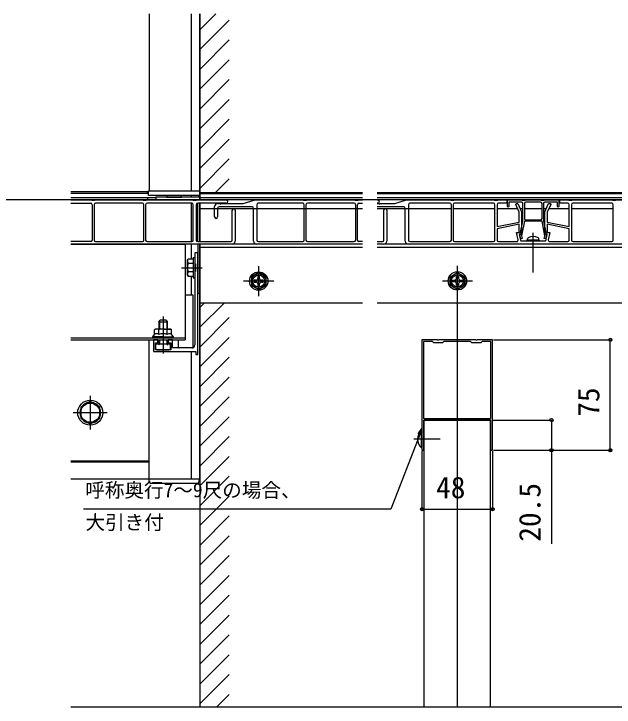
# Model space of a CAD drawing. Units: millimetres, scale not verified. Extents: x -875 to 875, y -1304 to 1297.
# Drawn here: x 59.1 to 467, y -889.3 to -418.3 of the extents above; entities that cross this region are included whole.
import ezdxf
from ezdxf.enums import TextEntityAlignment as Align

# ---------------------------------------------------------------- set-up
doc = ezdxf.new("R2010")
doc.units = ezdxf.units.MM
doc.header["$LTSCALE"] = 8
for name, color, linetype in [('0-2_YKK_11', 7, 'Continuous'), ('0-3_YKK_12', 2, 'Continuous'), ('0-4_YKK_13', 4, 'Continuous'), ('0-5_YKK_D', 6, 'Continuous'), ('0-7_YSS_K', 3, 'Continuous')]:
    doc.layers.add(name, color=color, linetype=linetype)
doc.styles.add('ＭＳ ゴシック', font='')
doc.styles.get('ＭＳ ゴシック').set_extended_font_data('MS Gothic')

msp = doc.modelspace()

# ---------------------------------------------------------------- linework, layer by layer
at = {"layer": '0-2_YKK_11'}
for p, q in [((185.5, -544.757), (185.5, -543.057)), ((305.963, -544.757), (306.4, -544.757)), ((97.783, -546.957), (111.4, -546.957)), ((112.4, -547.957), (112.4, -571.957)), ((113.6, -547.957), (113.6, -571.957)), ((146.4, -546.957), (114.6, -546.957)), ((147.4, -571.957), (147.4, -547.957)), ((148.6, -547.957), (148.6, -571.957)), ((180, -546.957), (149.6, -546.957)), ((181, -571.957), (181, -547.957)), ((183, -547.957), (183, -571.957)), ((203.4, -546.957), (184, -546.957)), ((184, -572.957), (184, -546.957)), ((185.5, -546.957), (185.5, -572.957)), ((195.5, -556.257), (195.5, -549.257)), ((197.5, -550.457), (197.5, -556.257)), ((221, -549.457), (198.5, -549.457)), ((222, -572.757), (222, -550.457)), ((224.2, -547.957), (224.2, -571.957)), ((255.4, -546.957), (225.2, -546.957)), ((256.4, -571.957), (256.4, -547.957)), ((257.6, -547.957), (257.6, -571.957)), ((290.4, -546.957), (258.6, -546.957)), ((291.4, -571.957), (291.4, -547.957)), ((292.6, -571.957), (292.6, -547.957)), ((293.6, -546.957), (295.963, -546.957)), ((306.4, -546.957), (305.963, -546.957)), ((324, -549.457), (305.963, -549.457)), ((325, -572.757), (325, -550.457)), ((327.2, -547.957), (327.2, -571.957)), ((355.4, -546.957), (328.2, -546.957)), ((356.4, -571.957), (356.4, -547.957)), ((357.6, -547.957), (357.6, -571.957)), ((385, -546.957), (358.6, -546.957)), ((386, -571.957), (386, -547.957)), ((406, -547.257), (406, -557.257)), ((418, -557.257), (418, -547.257)), ((438, -547.957), (438, -571.957)), ((465.4, -546.957), (439, -546.957)), ((466.4, -571.957), (466.4, -547.957)), ((207.5, -571.957), (207.5, -551.757)), ((209.5, -551.757), (209.5, -572.757)), ((310.5, -571.957), (310.5, -551.757)), ((312.5, -551.757), (312.5, -572.757)), ((407, -558.257), (417, -558.257)), ((436.5, -571.957), (436.5, -564.287)), ((111.4, -572.957), (97.783, -572.957)), ((114.6, -572.957), (146.4, -572.957)), ((149.6, -572.957), (180, -572.957)), ((184, -572.957), (206.5, -572.957)), ((225.2, -572.957), (255.4, -572.957)), ((258.6, -572.957), (290.4, -572.957)), ((295.963, -572.957), (293.6, -572.957)), ((305.963, -572.957), (309.5, -572.957)), ((328.2, -572.957), (355.4, -572.957)), ((358.6, -572.957), (385, -572.957)), ((388.5, -572.957), (400.811, -572.957)), ((423.189, -572.957), (435.5, -572.957)), ((439, -572.957), (465.4, -572.957)), ((207.5, -574.757), (97.783, -574.757)), ((184, -574.757), (184, -607.507)), ((185.5, -607.507), (185.5, -574.757)), ((295.963, -574.757), (224, -574.757)), ((310.5, -574.757), (305.963, -574.757)), ((523.5, -574.757), (327, -574.757))]:
    msp.add_line(p, q, dxfattribs=at)
for points in [[(97.783, -544.757), (111.5, -544.757), (112, -544.907), (114, -544.907), (114.5, -544.757), (146.5, -544.757), (147, -544.907), (149, -544.907), (149.5, -544.757), (180.5, -544.757), (181, -544.907), (183, -544.907), (183.5, -544.757), (203.4, -544.757)], [(185.5, -543.057), (185.2, -542.757), (155.5, -542.757), (155.5, -544.757), (169.98, -544.757), (170.24, -544.607), (170.76, -544.607), (171.02, -544.757), (183.7, -544.757)], [(197.5, -547.257), (198.98, -547.257), (199.24, -547.407), (199.76, -547.407), (200.02, -547.257), (215, -547.257), (223, -544.757), (255.5, -544.757), (256, -544.907), (258, -544.907), (258.5, -544.757), (290.5, -544.757), (291, -544.907), (293, -544.907), (293.5, -544.757), (295.963, -544.757)], [(305.963, -547.257), (306.98, -547.257), (307.24, -547.407), (307.76, -547.407), (308.02, -547.257), (318, -547.257), (326, -544.757), (355.5, -544.757), (356, -544.907), (358, -544.907), (358.5, -544.757), (385.25, -544.757), (385.75, -544.907), (387.75, -544.907), (388.25, -544.757), (394, -544.757), (394, -546.957), (388.5, -546.957)], [(404, -546.257), (395.5, -546.257), (395.5, -549.257), (395, -549.757), (394.5, -549.257), (394.5, -544.757), (404, -544.757), (404.5, -544.907), (406.5, -544.907), (407, -544.757), (417, -544.757), (417.5, -544.907), (419.5, -544.907), (420, -544.757), (429.5, -544.757), (429.5, -549.257), (429, -549.757), (428.5, -549.257), (428.5, -546.257), (420, -546.257)], [(417, -546.257), (412, -546.257), (407, -546.257)], [(435.5, -546.957), (430, -546.957), (430, -544.757), (435.75, -544.757), (436.25, -544.907), (438.25, -544.907), (438.75, -544.757), (465.5, -544.757), (466, -544.907), (468, -544.907), (468.5, -544.757), (496.5, -544.757), (497, -544.907), (499, -544.907), (499.5, -544.757), (519.4, -544.757)], [(387.5, -547.957), (387.5, -562.757), (402.5, -559.757), (402.5, -553.082), (400.1, -547.802), (400.451, -547.257), (401.5, -547.257), (404, -552.757), (404, -568.257), (402.5, -568.257), (403.5, -572.457), (411.48, -572.457), (411.74, -572.607), (412.26, -572.607), (412.52, -572.457), (420.5, -572.457), (421.5, -568.257), (420, -568.257), (420, -552.768), (422.5, -547.257), (423.549, -547.257), (423.9, -547.802), (421.5, -553.092), (421.5, -559.757), (436.5, -562.757), (436.5, -547.957)], [(419, -547.257), (419, -559.257), (420.763, -568.074), (420.926, -568.285), (421.086, -568.647), (420.38, -571.096), (419.42, -570.819), (419.935, -569.031), (417.98, -559.257), (406.02, -559.257), (404.065, -569.031), (404.58, -570.819), (403.62, -571.096), (402.914, -568.647), (403.074, -568.285), (403.237, -568.074), (405, -559.257), (405, -547.257)], [(402.5, -561.287), (387.5, -564.287), (387.5, -571.957)], [(401.784, -571.726), (400.601, -566.757), (402.5, -566.757), (402.5, -561.287)], [(436.5, -564.287), (421.5, -561.287), (421.5, -566.757), (423.399, -566.757), (422.216, -571.726)], [(184, -649.757), (184, -580.757), (182, -580.757), (182, -589.299), (182.12, -589.482), (182.12, -590.032), (182, -590.216), (182, -599.299), (182.12, -599.482), (182.12, -600.032), (182, -600.216), (182, -609.299), (182.12, -609.482), (182.12, -610.032), (182, -610.216), (182, -619.299), (182.12, -619.482), (182.12, -620.032), (182, -620.216), (182, -643.257)], [(180, -645.257), (167, -645.257), (167, -639.757), (164, -639.757), (164, -641.757), (165.7, -641.757), (165.7, -646.457), (155.3, -646.457), (155.3, -641.757), (157, -641.757), (157, -639.757), (154, -639.757), (154, -647.757), (182.8, -647.757), (182.8, -649.757), (184, -649.757)]]:
    msp.add_lwpolyline(points, dxfattribs=at)
for points in [[(336.382, -639.757), (336.382, -706.799), (336.502, -706.982), (336.502, -707.532), (336.382, -707.716), (336.382, -714.757), (337.682, -714.757), (337.682, -694.257), (383.082, -694.257), (383.082, -714.757), (384.382, -714.757), (384.382, -707.716), (384.262, -707.532), (384.262, -706.982), (384.382, -706.799), (384.382, -639.757), (373.84, -639.757), (373.657, -639.877), (373.107, -639.877), (372.924, -639.757), (347.84, -639.757), (347.657, -639.877), (347.107, -639.877), (346.924, -639.757)], [(337.482, -640.857), (337.482, -693.157), (383.282, -693.157), (383.282, -640.857), (377.282, -640.857), (376.382, -641.757), (370.382, -641.757), (369.482, -640.857), (351.282, -640.857), (350.382, -641.757), (344.382, -641.757), (343.482, -640.857)]]:
    msp.add_lwpolyline(points, close=True, dxfattribs=at)
for centre, radius, start, end in [((203.4, -545.857), 1.1, 270, 90), ((306.4, -545.857), 1.1, 270, 90), ((404, -547.257), 1, 0.00001, 89.99999), ((407, -547.257), 1, 90.00001, 179.99999), ((417, -547.257), 1, 0.00001, 89.99999), ((420, -547.257), 1, 90.00001, 179.99999), ((111.4, -547.957), 1, 0, 90), ((114.6, -547.957), 1, 90, 180), ((146.4, -547.957), 1, 0, 90), ((149.6, -547.957), 1, 90, 180), ((180, -547.957), 1, 0, 90), ((184, -547.957), 1, 90, 180), ((197.5, -549.257), 2, 90, 180), ((198.5, -550.457), 1, 90, 180), ((208.5, -551.757), 1, 0, 180), ((221, -550.457), 1, 0, 90), ((225.2, -547.957), 1, 90, 180), ((255.4, -547.957), 1, 0, 90), ((258.6, -547.957), 1, 90, 180), ((290.4, -547.957), 1, 0, 90), ((293.6, -547.957), 1, 90, 180), ((311.5, -551.757), 1, 0, 180), ((324, -550.457), 1, 0, 90), ((328.2, -547.957), 1, 90, 180), ((355.4, -547.957), 1, 0, 90), ((358.6, -547.957), 1, 90, 180), ((385, -547.957), 1, 360, 90), ((388.5, -547.957), 1, 90, 180), ((435.5, -547.957), 1, 0, 90), ((439, -547.957), 1, 90, 180), ((465.4, -547.957), 1, 0, 90), ((196.5, -556.257), 1, 180, 0), ((407, -557.257), 1, 180.00001, 269.99999), ((417, -557.257), 1, 270.00001, 359.99999), ((111.4, -571.957), 1, 270, 0), ((114.6, -571.957), 1, 180, 270), ((146.4, -571.957), 1, 270, 0), ((149.6, -571.957), 1, 180, 270), ((180, -571.957), 1, 270, 0), ((184, -571.957), 1, 180, 270), ((206.5, -571.957), 1, 270, 0), ((207.5, -572.757), 2, 270, 0), ((224, -572.757), 2, 180, 270), ((225.2, -571.957), 1, 180, 270), ((255.4, -571.957), 1, 270, 0), ((258.6, -571.957), 1, 180, 270), ((290.4, -571.957), 1, 270, 0), ((293.6, -571.957), 1, 180, 270), ((309.5, -571.957), 1, 270, 0), ((310.5, -572.757), 2, 270, 0), ((327, -572.757), 2, 180, 270), ((328.2, -571.957), 1, 180, 270), ((355.4, -571.957), 1, 270, 0), ((358.6, -571.957), 1, 180, 270), ((385, -571.957), 1, 270, 360), ((388.5, -571.957), 1, 180, 270), ((400.811, -571.957), 1, 270, 13.3925), ((423.189, -571.957), 1, 166.6075, 270), ((435.5, -571.957), 1, 270, 0), ((439, -571.957), 1, 180, 270), ((465.4, -571.957), 1, 270, 0), ((184.75, -607.507), 0.75, 179.99999, 0.00001), ((180, -643.257), 2, 270.00001, 359.99999)]:
    msp.add_arc(centre, radius, start, end, dxfattribs=at)
at = {"layer": '0-3_YKK_12'}
for p, q in [((151, -418.344), (151, -538.617)), ((185.5, -544.957), (185.5, -418.344)), ((150, -539.257), (97.783, -539.257)), ((150.5, -540.257), (97.783, -540.257)), ((150, -540.257), (150, -539.257)), ((185.5, -539.757), (295.963, -539.757)), ((185.5, -539.757), (185.5, -544.957)), ((185.5, -540.257), (295.963, -540.257)), ((305.963, -539.757), (535.5, -539.757)), ((305.963, -540.257), (535.5, -540.257)), ((626.21, -544.757), (-112.53, -544.757)), ((155.5, -543.257), (97.783, -543.257)), ((150, -543.257), (150, -544.757)), ((179.5, -541.617), (179.5, -542.757)), ((179.5, -544.757), (179.5, -544.957)), ((184.5, -541.617), (184.5, -542.757)), ((295.963, -543.257), (185.5, -543.257)), ((535.5, -543.257), (305.963, -543.257)), ((179.5, -546.957), (179.5, -572.957)), ((185.5, -546.957), (185.5, -572.957)), ((185.5, -572.957), (185.5, -546.957)), ((185.5, -550.657), (295.963, -550.657)), ((305.963, -550.657), (356.4, -550.657)), ((357.6, -550.657), (386, -550.657)), ((387.5, -550.657), (401.398, -550.657)), ((403.045, -550.657), (405, -550.657)), ((406, -550.657), (418, -550.657)), ((419, -550.657), (420.958, -550.657)), ((422.605, -550.657), (436.5, -550.657)), ((438, -550.657), (466.4, -550.657)), ((412, -593.957), (412, -567.061)), ((97.783, -574.757), (175.5, -574.757)), ((175.5, -574.757), (175.5, -639.757)), ((179.5, -574.757), (179.5, -585.007)), ((295.963, -574.757), (185.5, -574.757)), ((185.5, -574.757), (185.5, -614.757)), ((185.5, -734.257), (185.5, -574.757)), ((295.963, -577.057), (185.5, -577.057)), ((535.5, -574.757), (305.963, -574.757)), ((535.5, -577.057), (305.963, -577.057)), ((173, -590.757), (187.048, -590.757)), ((225.5, -610.132), (225.5, -589.632)), ((360.531, -610.007), (360.531, -589.507)), ((179.5, -596.507), (179.5, -609.257)), ((235.75, -599.882), (215.25, -599.882)), ((350.281, -599.757), (370.781, -599.757)), ((360.382, -606.659), (360.382, -889.257)), ((295.963, -614.757), (185.5, -614.757)), ((533.5, -614.757), (305.963, -614.757)), ((160.5, -623.957), (160.5, -648.957)), ((97.783, -638.457), (175.5, -638.457)), ((97.783, -639.757), (175.5, -639.757)), ((151, -734.257), (151, -639.757)), ((179.5, -647.757), (179.5, -734.257)), ((111, -677.757), (111, -700.757)), ((122.5, -689.257), (99.5, -689.257)), ((337.882, -889.257), (337.882, -694.257)), ((382.882, -694.257), (337.882, -694.257)), ((382.882, -889.257), (382.882, -694.257)), ((348.882, -707.257), (330.883, -707.257)), ((97.783, -721.957), (151, -721.957)), ((97.783, -722.557), (151, -722.557)), ((97.783, -734.257), (151, -734.257))]:
    msp.add_line(p, q, dxfattribs=at)
msp.add_lwpolyline([(179.5, -418.344), (179.5, -523.157), (179.5, -538.617)], dxfattribs=at)
at = {"layer": '0-4_YKK_13'}
for p, q in [((408, -571.957), (408.141, -571.155)), ((416, -571.957), (408, -571.957)), ((408, -571.957), (408.088, -572.457)), ((415.912, -572.457), (408.088, -572.457)), ((416, -571.957), (415.859, -571.155)), ((416, -571.957), (415.912, -572.457)), ((181, -583.757), (181, -597.757)), ((181, -583.757), (182, -583.757)), ((182, -583.757), (182, -597.757)), ((177, -585.757), (177.433, -585.007)), ((177, -595.757), (177, -585.757)), ((181, -585.007), (177.431, -585.007)), ((181, -587.871), (177.447, -587.871)), ((181, -585.007), (181, -596.507)), ((182, -588.157), (182.5, -588.157)), ((182.5, -588.157), (182.5, -593.357)), ((177, -595.757), (177.433, -596.507)), ((177.431, -596.507), (181, -596.507)), ((181, -593.644), (177.447, -593.644)), ((181, -597.757), (182, -597.757)), ((182, -593.357), (182.5, -593.357)), ((223.64, -599.262), (222.4, -599.262)), ((227.36, -600.502), (228.6, -600.502)), ((358.671, -600.377), (357.431, -600.377)), ((362.391, -599.137), (363.631, -599.137)), ((175.5, -609.257), (180.5, -609.257)), ((181, -644.757), (181, -609.757)), ((157.5, -627.457), (158.5, -626.457)), ((157.5, -627.457), (157.5, -632.557)), ((157.5, -627.457), (163.5, -627.457)), ((158.04, -626.917), (158.04, -632.557)), ((162.5, -626.457), (158.5, -626.457)), ((163.5, -627.457), (162.5, -626.457)), ((162.96, -626.917), (162.96, -632.557)), ((163.5, -632.557), (163.5, -627.457)), ((155.5, -632.457), (154.726, -632.904)), ((154.726, -636.057), (154.726, -632.904)), ((160.5, -632.457), (155.5, -632.457)), ((157.613, -636.057), (157.613, -632.904)), ((160.5, -632.457), (165.5, -632.457)), ((163.387, -636.057), (163.387, -632.904)), ((165.5, -632.457), (166.273, -632.904)), ((166.273, -636.057), (166.273, -632.904)), ((153.5, -638.457), (153.5, -637.657)), ((160.5, -638.457), (153.5, -638.457)), ((157.5, -639.757), (157.5, -642.457)), ((158.04, -639.757), (158.04, -642.457)), ((160.5, -638.457), (167.5, -638.457)), ((162.96, -639.757), (162.96, -642.457)), ((163.5, -642.457), (163.5, -639.757)), ((167.5, -638.457), (167.5, -637.657)), ((171, -644.757), (171, -640.257)), ((155.5, -642.457), (165.5, -642.457)), ((155.5, -646.007), (155.5, -642.457)), ((157.5, -642.457), (163.5, -642.457)), ((158.04, -642.457), (157.5, -643.393)), ((160.5, -642.457), (160.5, -646.011)), ((162.96, -642.457), (163.5, -643.393)), ((165.5, -646.007), (165.5, -642.457)), ((156.273, -646.454), (155.5, -646.007)), ((156.279, -646.457), (164.721, -646.457)), ((164.726, -646.454), (165.5, -646.007)), ((180.5, -645.257), (171.5, -645.257)), ((336.134, -701.357), (336.382, -701.357)), ((336.134, -713.157), (336.134, -701.357)), ((336.382, -701.357), (336.382, -713.157)), ((151.599, -734.257), (184.401, -734.257)), ((184.401, -734.257), (185, -734.257)), ((185, -734.257), (184.874, -736.318)), ((183.876, -737.257), (152.124, -737.257))]:
    msp.add_line(p, q, dxfattribs=at)
for points in [[(185.5, -541.617), (150.5, -541.617), (150.5, -538.617), (185.5, -538.617)], [(225.5, -594.109), (220.5, -596.996), (220.5, -602.769), (225.5, -605.656), (230.5, -602.769), (230.5, -596.996)], [(360.531, -593.984), (365.531, -596.871), (365.531, -602.644), (360.531, -605.531), (355.531, -602.644), (355.531, -596.871)], [(111, -681.752), (104.5, -685.505), (104.5, -693.01), (111, -696.763), (117.5, -693.01), (117.5, -685.505)], [(111, -681.752), (104.5, -685.505), (104.5, -693.01), (111, -696.763), (117.5, -693.01), (117.5, -685.505)]]:
    msp.add_lwpolyline(points, close=True, dxfattribs=at)
for points in [[(163, -541.617), (163, -542.757), (173, -542.757), (173, -541.617)], [(226.12, -598.022), (226.12, -596.782), (224.88, -596.782), (224.88, -598.022)], [(359.911, -597.897), (359.911, -596.657), (361.151, -596.657), (361.151, -597.897)], [(222.4, -599.262), (222.4, -600.502), (223.64, -600.502)], [(224.88, -601.742), (224.88, -602.982), (226.12, -602.982), (226.12, -601.742)], [(228.6, -600.502), (228.6, -599.262), (227.36, -599.262)], [(357.431, -600.377), (357.431, -599.137), (358.671, -599.137)], [(361.151, -601.617), (361.151, -602.857), (359.911, -602.857), (359.911, -601.617)], [(363.631, -599.137), (363.631, -600.377), (362.391, -600.377)], [(160.5, -637.657), (153.5, -637.657), (154.726, -636.057)], [(160.5, -637.657), (167.5, -637.657), (166.273, -636.057)], [(151.126, -736.318), (151, -734.257), (151.599, -734.257)]]:
    msp.add_lwpolyline(points, dxfattribs=at)
for centre, radius in [((225.5, -599.882), 6.25), ((225.5, -599.882), 5), ((225.5, -599.882), 4.05), ((360.531, -599.757), 6.25), ((360.531, -599.757), 5), ((360.531, -599.757), 4.05), ((111, -689.257), 8.5), ((111, -689.257), 8.5), ((111, -689.257), 6.5), ((111, -689.257), 6.5)]:
    msp.add_circle(centre, radius, dxfattribs=at)
for centre, radius, start, end in [((412, -576.057), 6.5, 57.94412, 122.05588), ((409.028, -571.311), 0.9, 122.05588, 170), ((414.972, -571.311), 0.9, 10, 57.94412), ((179.556, -586.427), 2.556, 146.25178, 214.38425), ((186.553, -590.757), 9.553, 162.41205, 197.58795), ((179.556, -595.087), 2.556, 145.61575, 213.74822), ((223.64, -598.022), 1.24, 270, 0), ((227.36, -598.022), 1.24, 180, 270), ((358.671, -597.897), 1.24, 270, 0), ((362.391, -597.897), 1.24, 180, 270), ((223.64, -601.742), 1.24, 0, 90), ((227.36, -601.742), 1.24, 90, 180), ((358.671, -601.617), 1.24, 0, 90), ((362.391, -601.617), 1.24, 90, 180), ((180.5, -609.757), 0.5, 0, 90), ((156.17, -635.013), 2.556, 55.61575, 124.38425), ((156.17, -638.167), 2.556, 55.61575, 124.38425), ((160.5, -642.011), 9.553, 90, 107.58795), ((160.5, -645.164), 9.553, 90, 107.58795), ((160.5, -642.011), 9.553, 72.41205, 90), ((160.5, -645.164), 9.553, 72.41205, 90), ((164.83, -635.013), 2.556, 55.61575, 124.38425), ((164.83, -638.167), 2.556, 55.61575, 124.38425), ((170.5, -640.257), 0.5, 0, 90), ((171.5, -644.757), 0.5, 180, 270), ((180.5, -644.757), 0.5, 270, 0), ((158, -639.288), 7.169, 249.59205, 290.40795), ((163, -639.288), 7.169, 249.59205, 290.40795), ((111, -689.257), 7.05, 97.21814, 142.78186), ((111, -689.257), 7.05, 97.21814, 142.78186), ((111, -689.257), 7.05, 37.21814, 82.78186), ((111, -689.257), 7.05, 37.21814, 82.78186), ((111, -689.257), 7.05, 157.21814, 202.78186), ((111, -689.257), 7.05, 157.21814, 202.78186), ((111, -689.257), 7.05, 337.21814, 22.78186), ((111, -689.257), 7.05, 337.21814, 22.78186), ((111, -689.257), 7.05, 217.21814, 262.78186), ((111, -689.257), 7.05, 217.21814, 262.78186), ((111, -689.257), 7.05, 277.21814, 322.78186), ((111, -689.257), 7.05, 277.21814, 322.78186), ((341.082, -707.257), 7.7, 129.98312, 230.01688), ((152.124, -736.257), 1, 183.5, 270), ((183.876, -736.257), 1, 270, 356.5)]:
    msp.add_arc(centre, radius, start, end, dxfattribs=at)
for centre, start_param, end_param in [((155, -637.657), 6.2831853, 7.8539816), ((155, -637.657), 6.2831853, 7.8539816), ((166, -637.657), 1.5707963, 3.1415927)]:
    msp.add_ellipse(centre, major_axis=(-1.5, 0), ratio=0.533333, start_param=start_param, end_param=end_param, dxfattribs=at)
at = {"layer": '0-5_YKK_D'}
for p, q in [((385.082, -639.757), (465.382, -639.757)), ((464.382, -714.757), (464.382, -639.757)), ((383.782, -694.257), (425.382, -694.257)), ((336.382, -715.457), (336.382, -755.757)), ((384.382, -715.457), (384.382, -755.757)), ((385.082, -714.757), (465.382, -714.757)), ((385.082, -714.757), (425.382, -714.757)), ((336.382, -754.757), (384.382, -754.757))]:
    msp.add_line(p, q, dxfattribs=at)
for points in [[(424.382, -694.257), (424.382, -714.757), (424.382, -778.424)], [(336.382, -699.985), (334.859, -703.953), (315.357, -754.757), (106.395, -754.757)], [(333.796, -703.545), (336.382, -699.985), (335.922, -704.361)]]:
    msp.add_lwpolyline(points, dxfattribs=at)
for centre in [(464.382, -639.757), (424.382, -694.257), (424.382, -714.757), (464.382, -714.757), (336.382, -754.757), (384.382, -754.757)]:
    msp.add_circle(centre, 1.075, dxfattribs=at)
at = {"layer": '0-7_YSS_K'}
for p, q in [((185.5, -418.344), (185.5, -544.957)), ((185.5, -429.128), (196.283, -418.344)), ((185.5, -442.598), (205.5, -422.598)), ((185.5, -456.068), (205.5, -436.068)), ((185.5, -469.539), (205.5, -449.539)), ((185.5, -483.009), (205.5, -463.009)), ((185.5, -496.48), (205.5, -476.48)), ((185.5, -509.95), (205.5, -489.95)), ((185.5, -523.42), (205.5, -503.42)), ((185.5, -536.891), (205.5, -516.891)), ((196.104, -539.757), (205.5, -530.361)), ((185.5, -546.957), (185.5, -572.957)), ((185.5, -574.757), (185.5, -889.257)), ((185.5, -617.713), (188.456, -614.757)), ((185.5, -631.183), (201.926, -614.757)), ((185.5, -644.654), (205.5, -624.654)), ((185.5, -658.124), (205.5, -638.124)), ((185.5, -671.595), (205.5, -651.595)), ((185.5, -685.065), (205.5, -665.065)), ((185.5, -698.535), (205.5, -678.535)), ((185.5, -712.006), (205.5, -692.006)), ((185.5, -725.476), (205.5, -705.476)), ((185.5, -738.946), (205.5, -718.946)), ((185.5, -752.417), (205.5, -732.417)), ((185.5, -765.887), (205.5, -745.887)), ((185.5, -779.358), (205.5, -759.358)), ((185.5, -792.828), (205.5, -772.828)), ((185.5, -806.298), (205.5, -786.298)), ((185.5, -819.769), (205.5, -799.769)), ((185.5, -833.239), (205.5, -813.239)), ((185.5, -846.71), (205.5, -826.71)), ((185.5, -860.18), (205.5, -840.18)), ((185.5, -873.65), (205.5, -853.65)), ((185.5, -887.121), (205.5, -867.121)), ((196.834, -889.257), (205.5, -880.591)), ((635.602, -889.257), (97.783, -889.257))]:
    msp.add_line(p, q, dxfattribs=at)

# ---------------------------------------------------------------- texts
at = {"layer": '0-5_YKK_D', "style": 'ＭＳ ゴシック'}
for s, p in [('75', (461.382, -692.03)), ('20.5', (421.382, -776.902))]:
    msp.add_text(s, height=14.66, rotation=90, dxfattribs=at).set_placement(p, align=Align.BOTTOM_LEFT)
for s, height, p in [('48', 14.66, (346.007, -751.757)), ('呼称奥行7～9尺の場合、', 9.751, (107.619, -749.64)), ('大引き付', 9.751, (107.77, -771.524))]:
    msp.add_text(s, height=height, dxfattribs=at).set_placement(p, align=Align.BOTTOM_LEFT)

doc.saveas('drawing.dxf')
